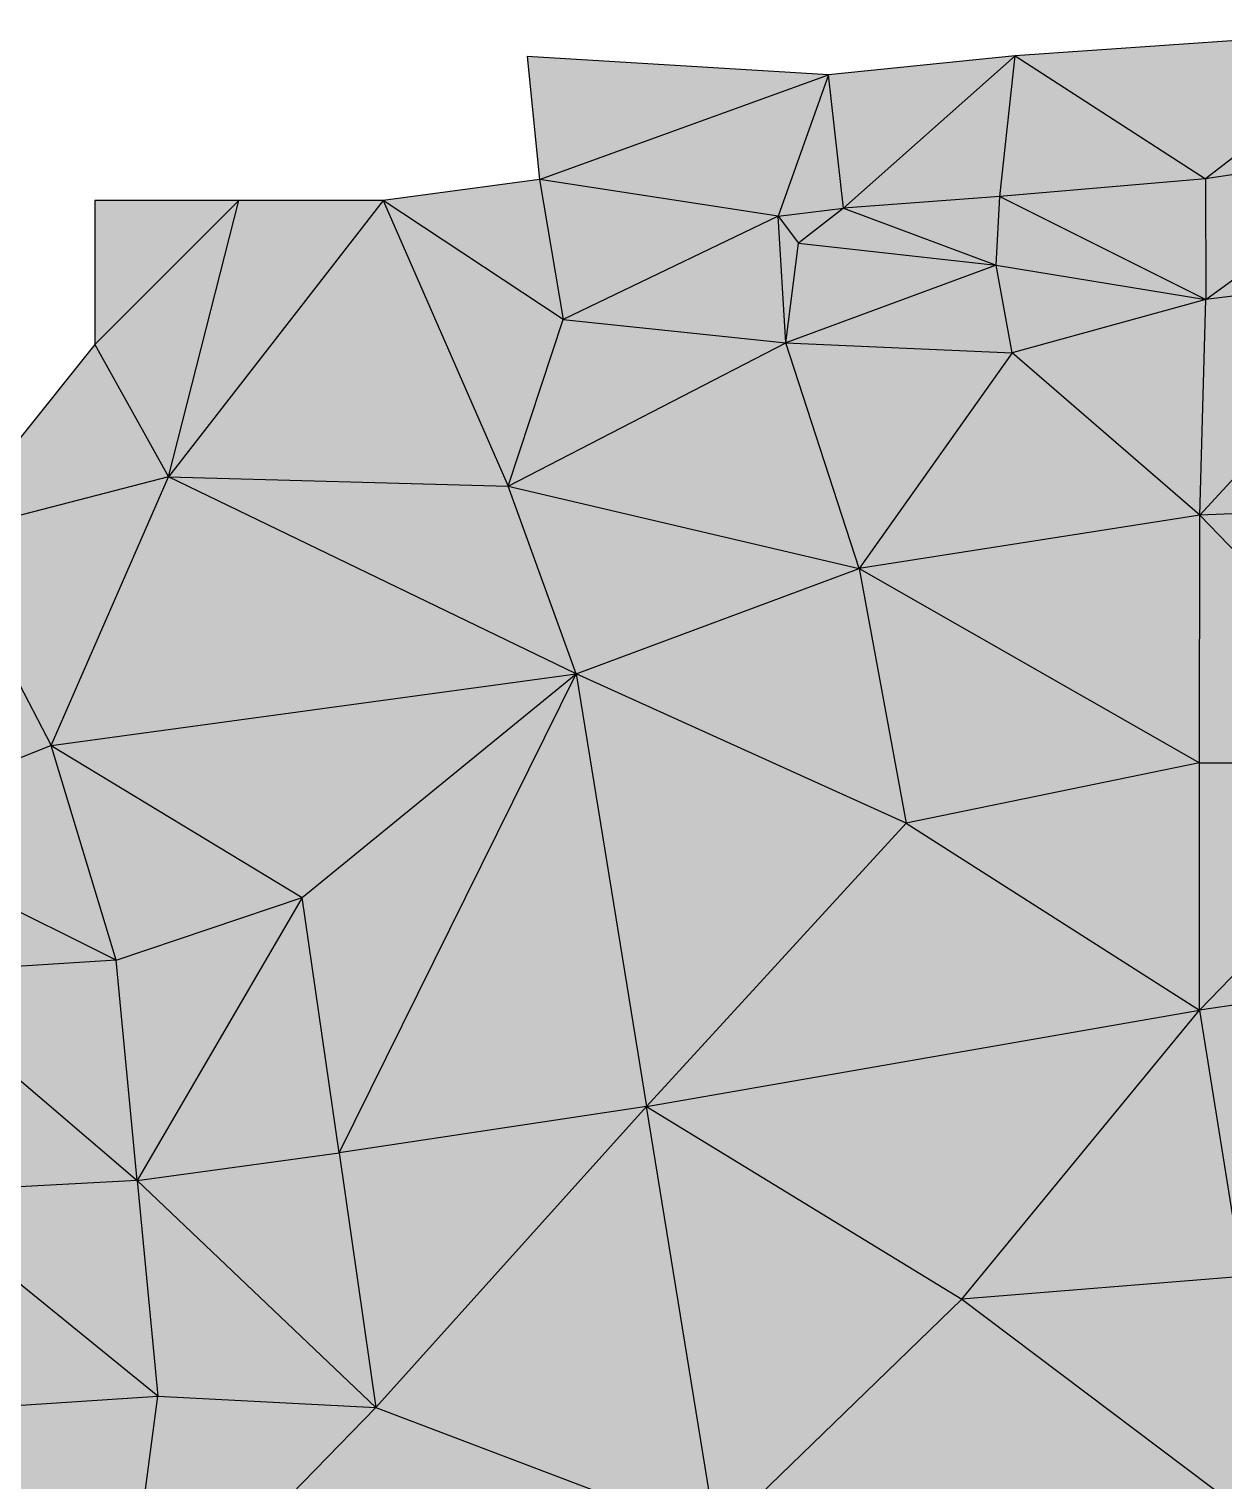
# Model space of a CAD drawing. Header units: inches. Extents: x 0 to 613718, y 0 to 269741.
# Drawn here: x 612123 to 612537, y 269225 to 269729 of the extents above; entities that cross this region are included whole.
import ezdxf

# ---------------------------------------------------------------- set-up
doc = ezdxf.new("R2010")
doc.units = ezdxf.units.IN
doc.header["$MEASUREMENT"] = 0

msp = doc.modelspace()

# ---------------------------------------------------------------- hatches: boundary and pattern name
for points in [[(612598.16, 269728.72), (612464.7, 269719.47), (612530.68, 269676.71), (612598.16, 269728.72)], [(612598.16, 269728.72), (612464.7, 269719.47), (612530.68, 269676.71), (612598.16, 269728.72)], [(612603.45, 269687.76), (612598.16, 269728.72), (612530.68, 269676.71), (612603.45, 269687.76)], [(612603.45, 269687.76), (612598.16, 269728.72), (612530.68, 269676.71), (612603.45, 269687.76)], [(612399.95, 269712.87), (612295.55, 269719.23), (612299.72, 269676.55), (612399.95, 269712.87)], [(612399.95, 269712.87), (612295.55, 269719.23), (612299.72, 269676.55), (612399.95, 269712.87)], [(612464.7, 269719.47), (612399.95, 269712.87), (612405.23, 269666.62), (612464.7, 269719.47)], [(612464.7, 269719.47), (612399.95, 269712.87), (612405.23, 269666.62), (612464.7, 269719.47)], [(612464.7, 269719.47), (612405.23, 269666.62), (612459.41, 269670.58), (612464.7, 269719.47)], [(612464.7, 269719.47), (612405.23, 269666.62), (612459.41, 269670.58), (612464.7, 269719.47)], [(612530.68, 269676.71), (612464.7, 269719.47), (612459.41, 269670.58), (612530.68, 269676.71)], [(612530.68, 269676.71), (612464.7, 269719.47), (612459.41, 269670.58), (612530.68, 269676.71)], [(612399.95, 269712.87), (612299.72, 269676.55), (612382.56, 269663.85), (612399.95, 269712.87)], [(612399.95, 269712.87), (612299.72, 269676.55), (612382.56, 269663.85), (612399.95, 269712.87)], [(612405.23, 269666.62), (612399.95, 269712.87), (612382.56, 269663.85), (612405.23, 269666.62)], [(612405.23, 269666.62), (612399.95, 269712.87), (612382.56, 269663.85), (612405.23, 269666.62)], [(612603.45, 269687.76), (612530.68, 269676.71), (612530.77, 269634.9), (612603.45, 269687.76)], [(612603.45, 269687.76), (612530.68, 269676.71), (612530.77, 269634.9), (612603.45, 269687.76)], [(612606.09, 269644.15), (612603.45, 269687.76), (612530.77, 269634.9), (612606.09, 269644.15)], [(612606.09, 269644.15), (612603.45, 269687.76), (612530.77, 269634.9), (612606.09, 269644.15)], [(612307.98, 269627.9), (612299.72, 269676.55), (612245.55, 269669.23), (612307.98, 269627.9)], [(612307.98, 269627.9), (612299.72, 269676.55), (612245.55, 269669.23), (612307.98, 269627.9)], [(612382.56, 269663.85), (612299.72, 269676.55), (612307.98, 269627.9), (612382.56, 269663.85)], [(612382.56, 269663.85), (612299.72, 269676.55), (612307.98, 269627.9), (612382.56, 269663.85)], [(612530.77, 269634.9), (612530.68, 269676.71), (612459.41, 269670.58), (612530.77, 269634.9)], [(612530.77, 269634.9), (612530.68, 269676.71), (612459.41, 269670.58), (612530.77, 269634.9)], [(612195.55, 269669.23), (612145.55, 269619.23), (612171.08, 269573.34), (612195.55, 269669.23)], [(612195.55, 269669.23), (612145.55, 269669.23), (612145.55, 269619.23), (612195.55, 269669.23)], [(612195.55, 269669.23), (612145.55, 269619.23), (612171.08, 269573.34), (612195.55, 269669.23)], [(612195.55, 269669.23), (612145.55, 269669.23), (612145.55, 269619.23), (612195.55, 269669.23)], [(612288.94, 269570.11), (612245.55, 269669.23), (612171.08, 269573.34), (612288.94, 269570.11)], [(612245.55, 269669.23), (612195.55, 269669.23), (612171.08, 269573.34), (612245.55, 269669.23)], [(612288.94, 269570.11), (612245.55, 269669.23), (612171.08, 269573.34), (612288.94, 269570.11)], [(612245.55, 269669.23), (612195.55, 269669.23), (612171.08, 269573.34), (612245.55, 269669.23)], [(612307.98, 269627.9), (612245.55, 269669.23), (612288.94, 269570.11), (612307.98, 269627.9)], [(612307.98, 269627.9), (612245.55, 269669.23), (612288.94, 269570.11), (612307.98, 269627.9)], [(612459.41, 269670.58), (612405.23, 269666.62), (612458.09, 269646.8), (612459.41, 269670.58)], [(612459.41, 269670.58), (612405.23, 269666.62), (612458.09, 269646.8), (612459.41, 269670.58)], [(612530.77, 269634.9), (612459.41, 269670.58), (612458.09, 269646.8), (612530.77, 269634.9)], [(612530.77, 269634.9), (612459.41, 269670.58), (612458.09, 269646.8), (612530.77, 269634.9)], [(612385.2, 269619.91), (612382.56, 269663.85), (612307.98, 269627.9), (612385.2, 269619.91)], [(612385.2, 269619.91), (612382.56, 269663.85), (612307.98, 269627.9), (612385.2, 269619.91)], [(612405.23, 269666.62), (612382.56, 269663.85), (612389.57, 269654.42), (612405.23, 269666.62)], [(612405.23, 269666.62), (612382.56, 269663.85), (612389.57, 269654.42), (612405.23, 269666.62)], [(612389.57, 269654.42), (612382.56, 269663.85), (612385.2, 269619.91), (612389.57, 269654.42)], [(612389.57, 269654.42), (612382.56, 269663.85), (612385.2, 269619.91), (612389.57, 269654.42)], [(612458.09, 269646.8), (612405.23, 269666.62), (612389.57, 269654.42), (612458.09, 269646.8)], [(612458.09, 269646.8), (612405.23, 269666.62), (612389.57, 269654.42), (612458.09, 269646.8)], [(612458.09, 269646.8), (612389.57, 269654.42), (612385.2, 269619.91), (612458.09, 269646.8)], [(612458.09, 269646.8), (612389.57, 269654.42), (612385.2, 269619.91), (612458.09, 269646.8)], [(612463.68, 269616.34), (612458.09, 269646.8), (612385.2, 269619.91), (612463.68, 269616.34)], [(612463.68, 269616.34), (612458.09, 269646.8), (612385.2, 269619.91), (612463.68, 269616.34)], [(612530.77, 269634.9), (612458.09, 269646.8), (612463.68, 269616.34), (612530.77, 269634.9)], [(612530.77, 269634.9), (612458.09, 269646.8), (612463.68, 269616.34), (612530.77, 269634.9)], [(612606.09, 269644.15), (612530.77, 269634.9), (612528.73, 269560.03), (612606.09, 269644.15)], [(612606.09, 269644.15), (612528.73, 269560.03), (612605.02, 269563.15), (612606.09, 269644.15)], [(612606.09, 269644.15), (612530.77, 269634.9), (612528.73, 269560.03), (612606.09, 269644.15)], [(612606.09, 269644.15), (612528.73, 269560.03), (612605.02, 269563.15), (612606.09, 269644.15)], [(612530.77, 269634.9), (612463.68, 269616.34), (612528.73, 269560.03), (612530.77, 269634.9)], [(612530.77, 269634.9), (612463.68, 269616.34), (612528.73, 269560.03), (612530.77, 269634.9)], [(612385.2, 269619.91), (612307.98, 269627.9), (612288.94, 269570.11), (612385.2, 269619.91)], [(612385.2, 269619.91), (612307.98, 269627.9), (612288.94, 269570.11), (612385.2, 269619.91)], [(612171.08, 269573.34), (612145.55, 269619.23), (612092.56, 269553.03), (612171.08, 269573.34)], [(612171.08, 269573.34), (612145.55, 269619.23), (612092.56, 269553.03), (612171.08, 269573.34)], [(612410.64, 269541.55), (612385.2, 269619.91), (612288.94, 269570.11), (612410.64, 269541.55)], [(612410.64, 269541.55), (612385.2, 269619.91), (612288.94, 269570.11), (612410.64, 269541.55)], [(612463.68, 269616.34), (612385.2, 269619.91), (612410.64, 269541.55), (612463.68, 269616.34)], [(612463.68, 269616.34), (612385.2, 269619.91), (612410.64, 269541.55), (612463.68, 269616.34)], [(612528.73, 269560.03), (612463.68, 269616.34), (612410.64, 269541.55), (612528.73, 269560.03)], [(612528.73, 269560.03), (612463.68, 269616.34), (612410.64, 269541.55), (612528.73, 269560.03)], [(612171.08, 269573.34), (612092.56, 269553.03), (612130.43, 269480.21), (612171.08, 269573.34)], [(612171.08, 269573.34), (612092.56, 269553.03), (612130.43, 269480.21), (612171.08, 269573.34)], [(612312.52, 269505.06), (612171.08, 269573.34), (612130.43, 269480.21), (612312.52, 269505.06)], [(612312.52, 269505.06), (612171.08, 269573.34), (612130.43, 269480.21), (612312.52, 269505.06)], [(612312.52, 269505.06), (612288.94, 269570.11), (612171.08, 269573.34), (612312.52, 269505.06)], [(612312.52, 269505.06), (612288.94, 269570.11), (612171.08, 269573.34), (612312.52, 269505.06)], [(612410.64, 269541.55), (612288.94, 269570.11), (612312.52, 269505.06), (612410.64, 269541.55)], [(612410.64, 269541.55), (612288.94, 269570.11), (612312.52, 269505.06), (612410.64, 269541.55)], [(612611.69, 269474.2), (612605.02, 269563.15), (612528.73, 269560.03), (612611.69, 269474.2)], [(612611.69, 269474.2), (612605.02, 269563.15), (612528.73, 269560.03), (612611.69, 269474.2)], [(612528.73, 269560.03), (612410.64, 269541.55), (612528.67, 269474.17), (612528.73, 269560.03)], [(612528.73, 269560.03), (612410.64, 269541.55), (612528.67, 269474.17), (612528.73, 269560.03)], [(612611.69, 269474.2), (612528.73, 269560.03), (612528.67, 269474.17), (612611.69, 269474.2)], [(612611.69, 269474.2), (612528.73, 269560.03), (612528.67, 269474.17), (612611.69, 269474.2)], [(612130.43, 269480.21), (612092.56, 269553.03), (612060.13, 269452), (612130.43, 269480.21)], [(612130.43, 269480.21), (612092.56, 269553.03), (612060.13, 269452), (612130.43, 269480.21)], [(612426.96, 269453.17), (612410.64, 269541.55), (612312.52, 269505.06), (612426.96, 269453.17)], [(612426.96, 269453.17), (612410.64, 269541.55), (612312.52, 269505.06), (612426.96, 269453.17)], [(612528.67, 269474.17), (612410.64, 269541.55), (612426.96, 269453.17), (612528.67, 269474.17)], [(612528.67, 269474.17), (612410.64, 269541.55), (612426.96, 269453.17), (612528.67, 269474.17)], [(612312.52, 269505.06), (612130.43, 269480.21), (612217.5, 269427.45), (612312.52, 269505.06)], [(612312.52, 269505.06), (612130.43, 269480.21), (612217.5, 269427.45), (612312.52, 269505.06)], [(612312.52, 269505.06), (612217.5, 269427.45), (612230.25, 269338.86), (612312.52, 269505.06)], [(612312.52, 269505.06), (612217.5, 269427.45), (612230.25, 269338.86), (612312.52, 269505.06)], [(612336.89, 269354.88), (612312.52, 269505.06), (612230.25, 269338.86), (612336.89, 269354.88)], [(612336.89, 269354.88), (612312.52, 269505.06), (612230.25, 269338.86), (612336.89, 269354.88)], [(612426.96, 269453.17), (612312.52, 269505.06), (612336.89, 269354.88), (612426.96, 269453.17)], [(612426.96, 269453.17), (612312.52, 269505.06), (612336.89, 269354.88), (612426.96, 269453.17)], [(612152.97, 269405.7), (612130.43, 269480.21), (612060.13, 269452), (612152.97, 269405.7)], [(612152.97, 269405.7), (612130.43, 269480.21), (612060.13, 269452), (612152.97, 269405.7)], [(612217.5, 269427.45), (612130.43, 269480.21), (612152.97, 269405.7), (612217.5, 269427.45)], [(612217.5, 269427.45), (612130.43, 269480.21), (612152.97, 269405.7), (612217.5, 269427.45)], [(612528.67, 269474.17), (612426.96, 269453.17), (612528.61, 269388.3), (612528.67, 269474.17)], [(612528.67, 269474.17), (612426.96, 269453.17), (612528.61, 269388.3), (612528.67, 269474.17)], [(612616.06, 269401.15), (612611.69, 269474.2), (612528.61, 269388.3), (612616.06, 269401.15)], [(612611.69, 269474.2), (612528.67, 269474.17), (612528.61, 269388.3), (612611.69, 269474.2)], [(612616.06, 269401.15), (612611.69, 269474.2), (612528.61, 269388.3), (612616.06, 269401.15)], [(612611.69, 269474.2), (612528.67, 269474.17), (612528.61, 269388.3), (612611.69, 269474.2)], [(612152.97, 269405.7), (612060.13, 269452), (612076.54, 269400.84), (612152.97, 269405.7)], [(612152.97, 269405.7), (612060.13, 269452), (612076.54, 269400.84), (612152.97, 269405.7)], [(612528.61, 269388.3), (612426.96, 269453.17), (612336.89, 269354.88), (612528.61, 269388.3)], [(612528.61, 269388.3), (612426.96, 269453.17), (612336.89, 269354.88), (612528.61, 269388.3)], [(612217.5, 269427.45), (612152.97, 269405.7), (612160.3, 269329.22), (612217.5, 269427.45)], [(612217.5, 269427.45), (612152.97, 269405.7), (612160.3, 269329.22), (612217.5, 269427.45)], [(612230.25, 269338.86), (612217.5, 269427.45), (612160.3, 269329.22), (612230.25, 269338.86)], [(612230.25, 269338.86), (612217.5, 269427.45), (612160.3, 269329.22), (612230.25, 269338.86)], [(612160.3, 269329.22), (612152.97, 269405.7), (612076.54, 269400.84), (612160.3, 269329.22)], [(612160.3, 269329.22), (612152.97, 269405.7), (612076.54, 269400.84), (612160.3, 269329.22)], [(612160.3, 269329.22), (612076.54, 269400.84), (612080.64, 269324.92), (612160.3, 269329.22)], [(612160.3, 269329.22), (612076.54, 269400.84), (612080.64, 269324.92), (612160.3, 269329.22)], [(612616.06, 269401.15), (612528.61, 269388.3), (612543.44, 269296), (612616.06, 269401.15)], [(612616.06, 269401.15), (612528.61, 269388.3), (612543.44, 269296), (612616.06, 269401.15)], [(612528.61, 269388.3), (612336.89, 269354.88), (612446.22, 269288.12), (612528.61, 269388.3)], [(612528.61, 269388.3), (612336.89, 269354.88), (612446.22, 269288.12), (612528.61, 269388.3)], [(612543.44, 269296), (612528.61, 269388.3), (612446.22, 269288.12), (612543.44, 269296)], [(612543.44, 269296), (612528.61, 269388.3), (612446.22, 269288.12), (612543.44, 269296)], [(612336.89, 269354.88), (612230.25, 269338.86), (612242.97, 269250.54), (612336.89, 269354.88)], [(612336.89, 269354.88), (612230.25, 269338.86), (612242.97, 269250.54), (612336.89, 269354.88)], [(612361.11, 269205.61), (612336.89, 269354.88), (612242.97, 269250.54), (612361.11, 269205.61)], [(612361.11, 269205.61), (612336.89, 269354.88), (612242.97, 269250.54), (612361.11, 269205.61)], [(612446.22, 269288.12), (612336.89, 269354.88), (612361.11, 269205.61), (612446.22, 269288.12)], [(612446.22, 269288.12), (612336.89, 269354.88), (612361.11, 269205.61), (612446.22, 269288.12)], [(612242.97, 269250.54), (612230.25, 269338.86), (612160.3, 269329.22), (612242.97, 269250.54)], [(612242.97, 269250.54), (612230.25, 269338.86), (612160.3, 269329.22), (612242.97, 269250.54)], [(612167.46, 269254.38), (612160.3, 269329.22), (612080.64, 269324.92), (612167.46, 269254.38)], [(612167.46, 269254.38), (612160.3, 269329.22), (612080.64, 269324.92), (612167.46, 269254.38)], [(612167.46, 269254.38), (612080.64, 269324.92), (612084.75, 269248.99), (612167.46, 269254.38)], [(612167.46, 269254.38), (612080.64, 269324.92), (612084.75, 269248.99), (612167.46, 269254.38)], [(612242.97, 269250.54), (612160.3, 269329.22), (612167.46, 269254.38), (612242.97, 269250.54)], [(612242.97, 269250.54), (612160.3, 269329.22), (612167.46, 269254.38), (612242.97, 269250.54)], [(612558.26, 269203.69), (612543.44, 269296), (612446.22, 269288.12), (612558.26, 269203.69)], [(612558.26, 269203.69), (612543.44, 269296), (612446.22, 269288.12), (612558.26, 269203.69)], [(612558.26, 269203.69), (612446.22, 269288.12), (612361.11, 269205.61), (612558.26, 269203.69)], [(612558.26, 269203.69), (612446.22, 269288.12), (612361.11, 269205.61), (612558.26, 269203.69)], [(612167.46, 269254.38), (612084.75, 269248.99), (612154.92, 269159.98), (612167.46, 269254.38)], [(612167.46, 269254.38), (612084.75, 269248.99), (612154.92, 269159.98), (612167.46, 269254.38)], [(612242.97, 269250.54), (612167.46, 269254.38), (612154.92, 269159.98), (612242.97, 269250.54)], [(612242.97, 269250.54), (612167.46, 269254.38), (612154.92, 269159.98), (612242.97, 269250.54)], [(612361.11, 269205.61), (612242.97, 269250.54), (612154.92, 269159.98), (612361.11, 269205.61)], [(612361.11, 269205.61), (612242.97, 269250.54), (612154.92, 269159.98), (612361.11, 269205.61)]]:
    msp.add_hatch(color=256).paths.add_polyline_path(points, flags=0)

# ---------------------------------------------------------------- linework, layer by layer
for points in [[(612598.16, 269728.72, 248.16), (612464.7, 269719.47, 247.76)], [(612598.16, 269728.72, 248.16), (612464.7, 269719.47, 247.76)], [(612598.16, 269728.72, 248.16), (612530.68, 269676.71, 248.04)], [(612598.16, 269728.72, 248.16), (612530.68, 269676.71, 248.04)], [(612399.95, 269712.87, 247.59), (612295.55, 269719.23, 247.3)], [(612295.55, 269719.23, 247.3), (612299.72, 269676.55, 247.38)], [(612399.95, 269712.87, 247.59), (612295.55, 269719.23, 247.3)], [(612295.55, 269719.23, 247.3), (612299.72, 269676.55, 247.38)], [(612464.7, 269719.47, 247.76), (612399.95, 269712.87, 247.59)], [(612464.7, 269719.47, 247.76), (612399.95, 269712.87, 247.59)], [(612464.7, 269719.47, 247.76), (612405.23, 269666.62, 247.68)], [(612464.7, 269719.47, 247.76), (612405.23, 269666.62, 247.68)], [(612459.41, 269670.58, 247.83), (612464.7, 269719.47, 247.76)], [(612459.41, 269670.58, 247.83), (612464.7, 269719.47, 247.76)], [(612464.7, 269719.47, 247.76), (612530.68, 269676.71, 248.04)], [(612464.7, 269719.47, 247.76), (612530.68, 269676.71, 248.04)], [(612299.72, 269676.55, 247.38), (612399.95, 269712.87, 247.59)], [(612299.72, 269676.55, 247.38), (612399.95, 269712.87, 247.59)], [(612399.95, 269712.87, 247.59), (612382.56, 269663.85, 247.62)], [(612399.95, 269712.87, 247.59), (612382.56, 269663.85, 247.62)], [(612405.23, 269666.62, 247.68), (612399.95, 269712.87, 247.59)], [(612405.23, 269666.62, 247.68), (612399.95, 269712.87, 247.59)], [(612603.45, 269687.76, 248.25), (612530.68, 269676.71, 248.04)], [(612603.45, 269687.76, 248.25), (612530.68, 269676.71, 248.04)], [(612530.77, 269634.9, 248.11), (612603.45, 269687.76, 248.25)], [(612530.77, 269634.9, 248.11), (612603.45, 269687.76, 248.25)], [(612299.72, 269676.55, 247.38), (612245.55, 269669.23, 247.24)], [(612299.72, 269676.55, 247.38), (612245.55, 269669.23, 247.24)], [(612382.56, 269663.85, 247.62), (612299.72, 269676.55, 247.38)], [(612299.72, 269676.55, 247.38), (612307.98, 269627.9, 247.48)], [(612382.56, 269663.85, 247.62), (612299.72, 269676.55, 247.38)], [(612299.72, 269676.55, 247.38), (612307.98, 269627.9, 247.48)], [(612530.68, 269676.71, 248.04), (612459.41, 269670.58, 247.83)], [(612530.68, 269676.71, 248.04), (612459.41, 269670.58, 247.83)], [(612530.68, 269676.71, 248.04), (612530.77, 269634.9, 248.11)], [(612530.68, 269676.71, 248.04), (612530.77, 269634.9, 248.11)], [(612195.55, 269669.23, 247.11), (612145.55, 269619.23, 247.03)], [(612145.55, 269669.23, 246.97), (612145.55, 269619.23, 247.03)], [(612195.55, 269669.23, 247.11), (612145.55, 269669.23, 246.97)], [(612195.55, 269669.23, 247.11), (612145.55, 269619.23, 247.03)], [(612145.55, 269669.23, 246.97), (612145.55, 269619.23, 247.03)], [(612195.55, 269669.23, 247.11), (612145.55, 269669.23, 246.97)], [(612245.55, 269669.23, 247.24), (612171.08, 269573.34, 247.17)], [(612171.08, 269573.34, 247.17), (612195.55, 269669.23, 247.11)], [(612245.55, 269669.23, 247.24), (612171.08, 269573.34, 247.17)], [(612171.08, 269573.34, 247.17), (612195.55, 269669.23, 247.11)], [(612245.55, 269669.23, 247.24), (612195.55, 269669.23, 247.11)], [(612245.55, 269669.23, 247.24), (612195.55, 269669.23, 247.11)], [(612307.98, 269627.9, 247.48), (612245.55, 269669.23, 247.24)], [(612245.55, 269669.23, 247.24), (612288.94, 269570.11, 247.51)], [(612307.98, 269627.9, 247.48), (612245.55, 269669.23, 247.24)], [(612245.55, 269669.23, 247.24), (612288.94, 269570.11, 247.51)], [(612459.41, 269670.58, 247.83), (612405.23, 269666.62, 247.68)], [(612459.41, 269670.58, 247.83), (612405.23, 269666.62, 247.68)], [(612458.09, 269646.8, 247.87), (612459.41, 269670.58, 247.83)], [(612458.09, 269646.8, 247.87), (612459.41, 269670.58, 247.83)], [(612459.41, 269670.58, 247.83), (612530.77, 269634.9, 248.11)], [(612459.41, 269670.58, 247.83), (612530.77, 269634.9, 248.11)], [(612382.56, 269663.85, 247.62), (612307.98, 269627.9, 247.48)], [(612382.56, 269663.85, 247.62), (612307.98, 269627.9, 247.48)], [(612382.56, 269663.85, 247.62), (612405.23, 269666.62, 247.68)], [(612382.56, 269663.85, 247.62), (612405.23, 269666.62, 247.68)], [(612385.2, 269619.91, 247.7), (612382.56, 269663.85, 247.62)], [(612382.56, 269663.85, 247.62), (612389.57, 269654.42, 247.66)], [(612385.2, 269619.91, 247.7), (612382.56, 269663.85, 247.62)], [(612382.56, 269663.85, 247.62), (612389.57, 269654.42, 247.66)], [(612405.23, 269666.62, 247.68), (612389.57, 269654.42, 247.66)], [(612405.23, 269666.62, 247.68), (612389.57, 269654.42, 247.66)], [(612405.23, 269666.62, 247.68), (612458.09, 269646.8, 247.87)], [(612405.23, 269666.62, 247.68), (612458.09, 269646.8, 247.87)], [(612385.2, 269619.91, 247.7), (612389.57, 269654.42, 247.66)], [(612385.2, 269619.91, 247.7), (612389.57, 269654.42, 247.66)], [(612389.57, 269654.42, 247.66), (612458.09, 269646.8, 247.87)], [(612389.57, 269654.42, 247.66), (612458.09, 269646.8, 247.87)], [(612458.09, 269646.8, 247.87), (612385.2, 269619.91, 247.7)], [(612458.09, 269646.8, 247.87), (612385.2, 269619.91, 247.7)], [(612463.68, 269616.34, 247.94), (612458.09, 269646.8, 247.87)], [(612458.09, 269646.8, 247.87), (612530.77, 269634.9, 248.11)], [(612463.68, 269616.34, 247.94), (612458.09, 269646.8, 247.87)], [(612458.09, 269646.8, 247.87), (612530.77, 269634.9, 248.11)], [(612528.73, 269560.03, 248.23), (612606.09, 269644.15, 248.34)], [(612528.73, 269560.03, 248.23), (612606.09, 269644.15, 248.34)], [(612606.09, 269644.15, 248.34), (612530.77, 269634.9, 248.11)], [(612606.09, 269644.15, 248.34), (612530.77, 269634.9, 248.11)], [(612530.77, 269634.9, 248.11), (612463.68, 269616.34, 247.94)], [(612530.77, 269634.9, 248.11), (612463.68, 269616.34, 247.94)], [(612528.73, 269560.03, 248.23), (612530.77, 269634.9, 248.11)], [(612528.73, 269560.03, 248.23), (612530.77, 269634.9, 248.11)], [(612288.94, 269570.11, 247.51), (612307.98, 269627.9, 247.48)], [(612288.94, 269570.11, 247.51), (612307.98, 269627.9, 247.48)], [(612307.98, 269627.9, 247.48), (612385.2, 269619.91, 247.7)], [(612307.98, 269627.9, 247.48), (612385.2, 269619.91, 247.7)], [(612145.55, 269619.23, 247.03), (612092.56, 269553.03, 246.95)], [(612145.55, 269619.23, 247.03), (612092.56, 269553.03, 246.95)], [(612145.55, 269619.23, 247.03), (612171.08, 269573.34, 247.17)], [(612145.55, 269619.23, 247.03), (612171.08, 269573.34, 247.17)], [(612288.94, 269570.11, 247.51), (612385.2, 269619.91, 247.7)], [(612288.94, 269570.11, 247.51), (612385.2, 269619.91, 247.7)], [(612385.2, 269619.91, 247.7), (612463.68, 269616.34, 247.94)], [(612410.64, 269541.55, 247.9), (612385.2, 269619.91, 247.7)], [(612385.2, 269619.91, 247.7), (612463.68, 269616.34, 247.94)], [(612410.64, 269541.55, 247.9), (612385.2, 269619.91, 247.7)], [(612463.68, 269616.34, 247.94), (612410.64, 269541.55, 247.9)], [(612463.68, 269616.34, 247.94), (612410.64, 269541.55, 247.9)], [(612528.73, 269560.03, 248.23), (612463.68, 269616.34, 247.94)], [(612528.73, 269560.03, 248.23), (612463.68, 269616.34, 247.94)], [(612171.08, 269573.34, 247.17), (612092.56, 269553.03, 246.95)], [(612171.08, 269573.34, 247.17), (612092.56, 269553.03, 246.95)], [(612130.43, 269480.21, 247.18), (612171.08, 269573.34, 247.17)], [(612130.43, 269480.21, 247.18), (612171.08, 269573.34, 247.17)], [(612171.08, 269573.34, 247.17), (612288.94, 269570.11, 247.51)], [(612312.52, 269505.06, 247.69), (612171.08, 269573.34, 247.17)], [(612171.08, 269573.34, 247.17), (612288.94, 269570.11, 247.51)], [(612312.52, 269505.06, 247.69), (612171.08, 269573.34, 247.17)], [(612288.94, 269570.11, 247.51), (612410.64, 269541.55, 247.9)], [(612312.52, 269505.06, 247.69), (612288.94, 269570.11, 247.51)], [(612288.94, 269570.11, 247.51), (612410.64, 269541.55, 247.9)], [(612312.52, 269505.06, 247.69), (612288.94, 269570.11, 247.51)], [(612605.02, 269563.15, 248.47), (612528.73, 269560.03, 248.23)], [(612605.02, 269563.15, 248.47), (612528.73, 269560.03, 248.23)], [(612528.73, 269560.03, 248.23), (612410.64, 269541.55, 247.9)], [(612528.73, 269560.03, 248.23), (612410.64, 269541.55, 247.9)], [(612528.67, 269474.17, 248.38), (612528.73, 269560.03, 248.23)], [(612528.67, 269474.17, 248.38), (612528.73, 269560.03, 248.23)], [(612528.73, 269560.03, 248.23), (612611.69, 269474.2, 248.66)], [(612528.73, 269560.03, 248.23), (612611.69, 269474.2, 248.66)], [(612092.56, 269553.03, 246.95), (612130.43, 269480.21, 247.18)], [(612092.56, 269553.03, 246.95), (612130.43, 269480.21, 247.18)], [(612312.52, 269505.06, 247.69), (612410.64, 269541.55, 247.9)], [(612312.52, 269505.06, 247.69), (612410.64, 269541.55, 247.9)], [(612410.64, 269541.55, 247.9), (612528.67, 269474.17, 248.38)], [(612410.64, 269541.55, 247.9), (612426.96, 269453.17, 248.11)], [(612410.64, 269541.55, 247.9), (612528.67, 269474.17, 248.38)], [(612410.64, 269541.55, 247.9), (612426.96, 269453.17, 248.11)], [(612130.43, 269480.21, 247.18), (612312.52, 269505.06, 247.69)], [(612130.43, 269480.21, 247.18), (612312.52, 269505.06, 247.69)], [(612217.5, 269427.45, 247.56), (612312.52, 269505.06, 247.69)], [(612217.5, 269427.45, 247.56), (612312.52, 269505.06, 247.69)], [(612230.25, 269338.86, 247.79), (612312.52, 269505.06, 247.69)], [(612230.25, 269338.86, 247.79), (612312.52, 269505.06, 247.69)], [(612426.96, 269453.17, 248.11), (612312.52, 269505.06, 247.69)], [(612312.52, 269505.06, 247.69), (612336.89, 269354.88, 248.02)], [(612426.96, 269453.17, 248.11), (612312.52, 269505.06, 247.69)], [(612312.52, 269505.06, 247.69), (612336.89, 269354.88, 248.02)], [(612130.43, 269480.21, 247.18), (612060.13, 269452, 246.96)], [(612130.43, 269480.21, 247.18), (612060.13, 269452, 246.96)], [(612130.43, 269480.21, 247.18), (612217.5, 269427.45, 247.56)], [(612152.97, 269405.7, 247.41), (612130.43, 269480.21, 247.18)], [(612130.43, 269480.21, 247.18), (612217.5, 269427.45, 247.56)], [(612152.97, 269405.7, 247.41), (612130.43, 269480.21, 247.18)], [(612528.67, 269474.17, 248.38), (612426.96, 269453.17, 248.11)], [(612528.67, 269474.17, 248.38), (612426.96, 269453.17, 248.11)], [(612611.69, 269474.2, 248.66), (612528.61, 269388.3, 248.53)], [(612611.69, 269474.2, 248.66), (612528.61, 269388.3, 248.53)], [(612528.61, 269388.3, 248.53), (612528.67, 269474.17, 248.38)], [(612528.61, 269388.3, 248.53), (612528.67, 269474.17, 248.38)], [(612528.67, 269474.17, 248.38), (612611.69, 269474.2, 248.66)], [(612528.67, 269474.17, 248.38), (612611.69, 269474.2, 248.66)], [(612152.97, 269405.7, 247.41), (612060.13, 269452, 246.96)], [(612152.97, 269405.7, 247.41), (612060.13, 269452, 246.96)], [(612426.96, 269453.17, 248.11), (612336.89, 269354.88, 248.02)], [(612426.96, 269453.17, 248.11), (612336.89, 269354.88, 248.02)], [(612426.96, 269453.17, 248.11), (612528.61, 269388.3, 248.53)], [(612426.96, 269453.17, 248.11), (612528.61, 269388.3, 248.53)], [(612152.97, 269405.7, 247.41), (612217.5, 269427.45, 247.56)], [(612152.97, 269405.7, 247.41), (612217.5, 269427.45, 247.56)], [(612217.5, 269427.45, 247.56), (612160.3, 269329.22, 247.62)], [(612217.5, 269427.45, 247.56), (612160.3, 269329.22, 247.62)], [(612230.25, 269338.86, 247.79), (612217.5, 269427.45, 247.56)], [(612230.25, 269338.86, 247.79), (612217.5, 269427.45, 247.56)], [(612152.97, 269405.7, 247.41), (612076.54, 269400.84, 247.15)], [(612152.97, 269405.7, 247.41), (612076.54, 269400.84, 247.15)], [(612160.3, 269329.22, 247.62), (612152.97, 269405.7, 247.41)], [(612160.3, 269329.22, 247.62), (612152.97, 269405.7, 247.41)], [(612076.54, 269400.84, 247.15), (612160.3, 269329.22, 247.62)], [(612076.54, 269400.84, 247.15), (612160.3, 269329.22, 247.62)], [(612616.06, 269401.15, 248.81), (612528.61, 269388.3, 248.53)], [(612616.06, 269401.15, 248.81), (612528.61, 269388.3, 248.53)], [(612336.89, 269354.88, 248.02), (612528.61, 269388.3, 248.53)], [(612336.89, 269354.88, 248.02), (612528.61, 269388.3, 248.53)], [(612446.22, 269288.12, 248.4), (612528.61, 269388.3, 248.53)], [(612446.22, 269288.12, 248.4), (612528.61, 269388.3, 248.53)], [(612528.61, 269388.3, 248.53), (612543.44, 269296, 248.7)], [(612528.61, 269388.3, 248.53), (612543.44, 269296, 248.7)], [(612336.89, 269354.88, 248.02), (612230.25, 269338.86, 247.79)], [(612336.89, 269354.88, 248.02), (612230.25, 269338.86, 247.79)], [(612336.89, 269354.88, 248.02), (612242.97, 269250.54, 247.92)], [(612336.89, 269354.88, 248.02), (612242.97, 269250.54, 247.92)], [(612361.11, 269205.61, 248.23), (612336.89, 269354.88, 248.02)], [(612336.89, 269354.88, 248.02), (612446.22, 269288.12, 248.4)], [(612361.11, 269205.61, 248.23), (612336.89, 269354.88, 248.02)], [(612336.89, 269354.88, 248.02), (612446.22, 269288.12, 248.4)], [(612160.3, 269329.22, 247.62), (612230.25, 269338.86, 247.79)], [(612160.3, 269329.22, 247.62), (612230.25, 269338.86, 247.79)], [(612230.25, 269338.86, 247.79), (612242.97, 269250.54, 247.92)], [(612230.25, 269338.86, 247.79), (612242.97, 269250.54, 247.92)], [(612160.3, 269329.22, 247.62), (612080.64, 269324.92, 247.39)], [(612160.3, 269329.22, 247.62), (612080.64, 269324.92, 247.39)], [(612167.46, 269254.38, 247.74), (612080.64, 269324.92, 247.39)], [(612167.46, 269254.38, 247.74), (612080.64, 269324.92, 247.39)], [(612160.3, 269329.22, 247.62), (612167.46, 269254.38, 247.74)], [(612242.97, 269250.54, 247.92), (612160.3, 269329.22, 247.62)], [(612160.3, 269329.22, 247.62), (612167.46, 269254.38, 247.74)], [(612242.97, 269250.54, 247.92), (612160.3, 269329.22, 247.62)], [(612543.44, 269296, 248.7), (612446.22, 269288.12, 248.4)], [(612543.44, 269296, 248.7), (612446.22, 269288.12, 248.4)], [(612446.22, 269288.12, 248.4), (612361.11, 269205.61, 248.23)], [(612446.22, 269288.12, 248.4), (612361.11, 269205.61, 248.23)], [(612446.22, 269288.12, 248.4), (612558.26, 269203.69, 248.79)], [(612446.22, 269288.12, 248.4), (612558.26, 269203.69, 248.79)], [(612084.75, 269248.99, 247.52), (612167.46, 269254.38, 247.74)], [(612084.75, 269248.99, 247.52), (612167.46, 269254.38, 247.74)], [(612154.92, 269159.98, 247.8), (612167.46, 269254.38, 247.74)], [(612154.92, 269159.98, 247.8), (612167.46, 269254.38, 247.74)], [(612167.46, 269254.38, 247.74), (612242.97, 269250.54, 247.92)], [(612167.46, 269254.38, 247.74), (612242.97, 269250.54, 247.92)], [(612154.92, 269159.98, 247.8), (612242.97, 269250.54, 247.92)], [(612154.92, 269159.98, 247.8), (612242.97, 269250.54, 247.92)], [(612242.97, 269250.54, 247.92), (612361.11, 269205.61, 248.23)], [(612242.97, 269250.54, 247.92), (612361.11, 269205.61, 248.23)]]:
    msp.add_polyline3d(points)

doc.saveas('drawing.dxf')
